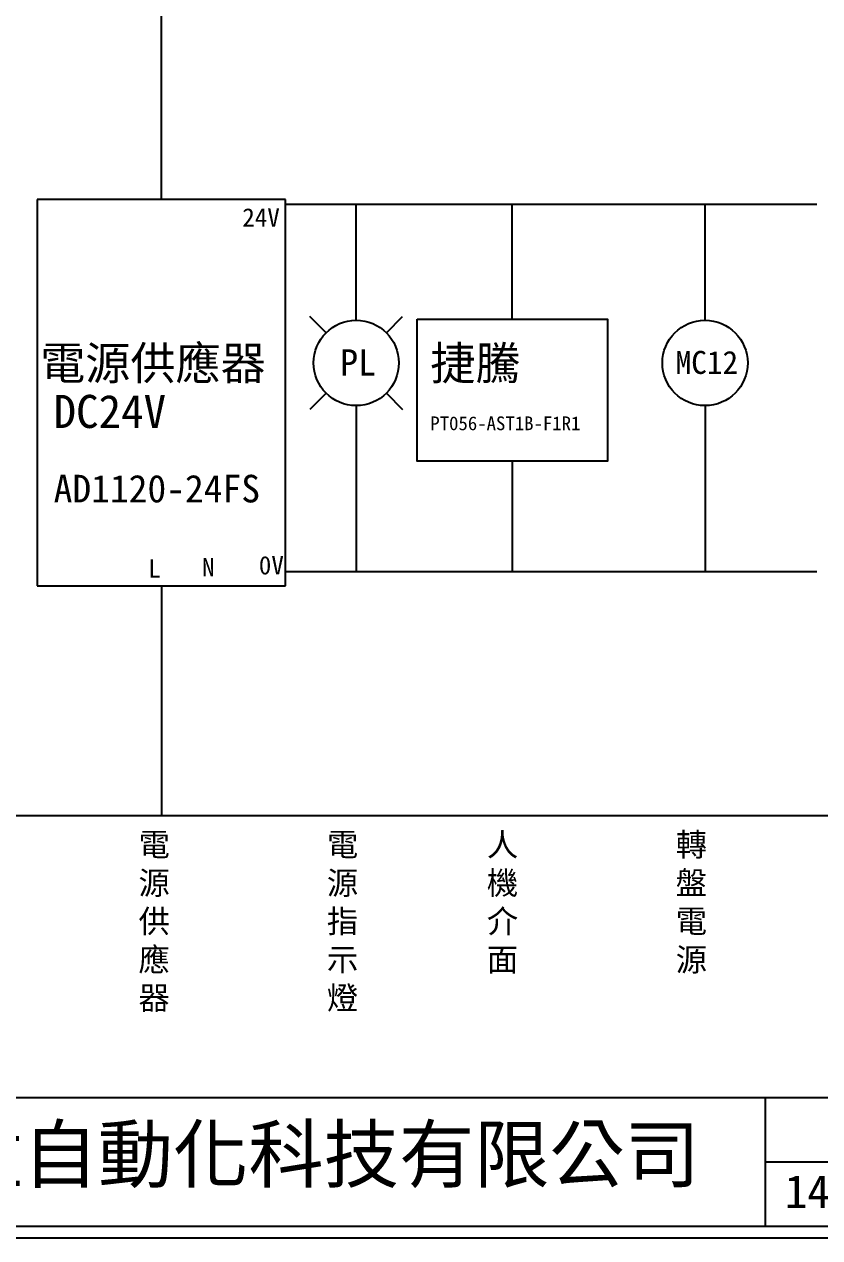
# Model space of a CAD drawing. Extents: x 10 to 297, y 3 to 207.
# Drawn here: x 65.1 to 151.7, y 3 to 134.9 of the extents above; entities that cross this region are included whole.
import ezdxf
from ezdxf.enums import TextEntityAlignment as Align

# ---------------------------------------------------------------- set-up
doc = ezdxf.new("R2010")
doc.units = 0
doc.layers.get('0').update_dxf_attribs({"linetype": 'CONTINUOUS'})
doc.layers.add('圖框層', color=7, linetype='CONTINUOUS')
doc.layers.add('標尺寸層', color=3, linetype='CONTINUOUS')
doc.styles.add('CNS', font='romanc.shx', dxfattribs={"bigfont": 'chineset.shx'})
doc.styles.add('STSL', font='kaiu.ttf')

msp = doc.modelspace()

# ---------------------------------------------------------------- linework, layer by layer
for p, q in [((93.55, 115.86), (66.55, 115.86)), ((66.55, 115.86), (66.55, 73.86)), ((93.55, 73.86), (93.55, 115.86)), ((151.33, 115.32), (93.55, 115.32)), ((101.24, 106.65), (101.24, 115.32)), ((139.18, 102.74), (139.18, 115.32)), ((101.24, 102.74), (101.24, 106.65)), ((97.96, 101.38), (96.19, 103.15)), ((104.52, 101.38), (106.29, 103.15)), ((97.96, 94.82), (96.19, 93.05)), ((104.52, 94.82), (106.29, 93.05)), ((101.24, 93.46), (101.24, 89.51)), ((139.18, 93.46), (139.18, 75.38)), ((101.24, 89.51), (101.24, 75.38)), ((151.33, 75.38), (93.55, 75.38)), ((66.55, 73.86), (93.55, 73.86)), ((19.23, 48.91), (291.46, 48.91))]:
    msp.add_line(p, q)
for centre in [(101.24, 98.1), (139.18, 98.1)]:
    msp.add_circle(centre, 4.64)
at = {"layer": '圖框層', "color": 7}
for p, q in [((11.25, 18.25), (295.75, 18.25)), ((145.75, 4.25), (145.75, 18.25)), ((145.75, 11.25), (295.75, 11.25)), ((11.25, 4.25), (295.75, 4.25)), ((10, 3), (297, 3))]:
    msp.add_line(p, q, dxfattribs=at)
at = {"layer": '標尺寸層', "color": 7}
for p, q in [((80.05, 115.86), (80.05, 139.12)), ((118.22, 102.85), (118.22, 115.32)), ((118.22, 87.41), (118.22, 75.38)), ((80.05, 73.86), (80.05, 48.91))]:
    msp.add_line(p, q, dxfattribs=at)
msp.add_lwpolyline([(107.87, 102.85), (128.57, 102.85), (128.57, 87.41), (107.87, 87.41)], close=True, dxfattribs=at)

# ---------------------------------------------------------------- texts
at = {"color": 7}
for s, height, p in [('PL', 2.856, (101.44, 98.16)), ('MC12', 2.5, (139.38, 98.16))]:
    msp.add_text(s, height=height, dxfattribs=at).set_placement(p, align=Align.MIDDLE_CENTER)
at = {"layer": '圖框層', "color": 4, "style": 'STSL'}
for s, height, p in [('24V', 2, (88.85, 112.92)), ('電源供應器', 3.6, (66.86, 96.28)), ('捷騰', 3.6, (109.3, 96.28)), ('DC24V', 3.6, (68.32, 91.03)), ('PT056-AST1B-F1R1', 1.5, (109.3, 90.79)), ('AD1120-24FS', 3, (68.33, 82.94)), ('L', 2, (78.62, 74.76)), ('N', 2, (84.48, 74.91)), ('0V', 2, (90.65, 75.11)), ('泓陞自動化科技有限公司', 6, (48.6, 9.08)), ('14-1104', 3.6, (147.86, 6.22))]:
    msp.add_text(s, height=height, dxfattribs=at).set_placement(p)
at = {"layer": '標尺寸層', "color": 7, "char_height": 2.5, "width": 5.4243, "attachment_point": 1, "style": 'CNS'}
for s, insert in [('{\\fDFKai-SB|b0|i0|c136|p65;電源供應器}', (77.56, 46.99)), ('{\\fDFKai-SB|b0|i0|c136|p65;電源指示燈}', (98.05, 46.99)), ('{\\fDFKai-SB|b0|i0|c136|p65;人機介面}', (115.45, 46.99)), ('{\\fDFKai-SB|b0|i0|c136|p65;轉盤電源}', (135.99, 46.99))]:
    msp.add_mtext(s, dxfattribs=dict(at, insert=insert))

doc.saveas('drawing.dxf')
